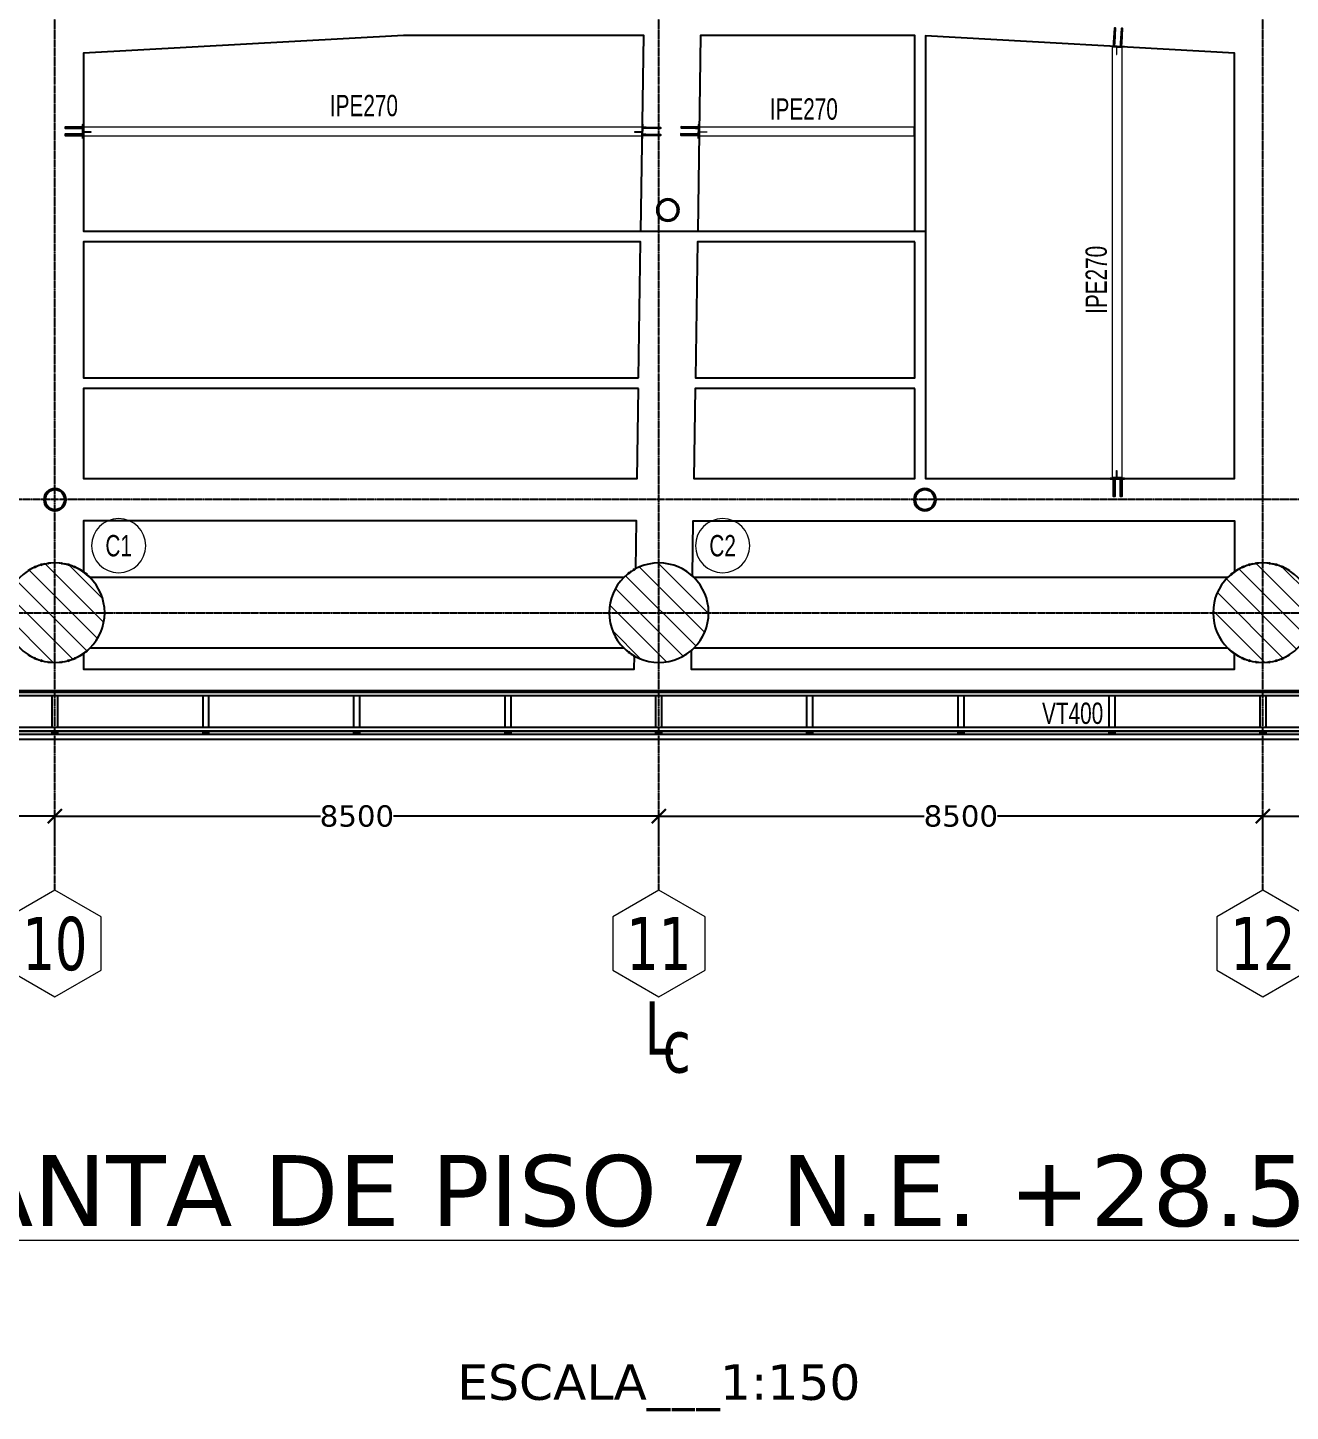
# Model space of a CAD drawing. Header units: millimetres. Extents: x -13767 to 81767, y -11242 to 31862.
# Drawn here: x 25117 to 42887, y -11242 to 8236 of the extents above; entities that cross this region are included whole.
import ezdxf
from ezdxf.enums import TextEntityAlignment as Align

# ---------------------------------------------------------------- set-up
doc = ezdxf.new("R2010")
doc.units = ezdxf.units.MM
doc.linetypes.add('DXK_LINE_DOT3', pattern=[5.9187, 2.979, -0.9799, 0.9799, -0.9799])
for name, color, linetype, lineweight in [('0-1', 250, 'Continuous', 5), ('E_B_PLACA-1', 10, 'Continuous', 25), ('E_B_PLACA-2', 31, 'Continuous', 25), ('E_COLUMNAS', 1, 'Continuous', 18), ('E_COLUMNAS-2', 1, 'Continuous', 25), ('E_COLUMNAS-4', 1, 'Continuous', 35), ('E_TEXTO', 3, 'Continuous', 9), ('E_VIGAS-1', 6, 'Continuous', 25), ('E_VIGAS-2', 10, 'Continuous', 25), ('HCB-TEXT-H1', 6, 'Continuous', 18), ('HCB-TEXT-H2', 4, 'Continuous', 18), ('HCB_EJES', 1, 'DXK_LINE_DOT3', 9), ('HCB_VIGAS', 4, 'Continuous', 15), ('S-COLS-HDLN-1', 1, 'Continuous', 35)]:
    doc.layers.add(name, color=color, linetype=linetype, lineweight=lineweight)
for name, color, linetype in [('COTAS', 8, 'Continuous'), ('HCB-EJES', 1, 'Continuous'), ('HCB-PLATINAS', 5, 'Continuous'), ('HCB-ROTULOS', 2, 'Continuous')]:
    doc.layers.add(name, color=color, linetype=linetype)
doc.styles.add('Arial Narrow', font='', dxfattribs={"width": 0.85, "height": 0.3})
doc.styles.add('Arial Narrow_2', font='', dxfattribs={"width": 0.85, "height": 0.3})
doc.styles.add('VERDANA', font='verdana.ttf')
doc.styles.get('Arial Narrow').set_extended_font_data('Arial Narrow')
doc.styles.get('Arial Narrow_2').set_extended_font_data('Arial Narrow')
doc.dimstyles.new('1.125', dxfattribs={"dimscale": 0, "dimtxt": 300, "dimasz": 200, "dimexe": 4, "dimexo": 4, "dimgap": 15, "dimtad": 0, "dimdec": 0, "dimzin": 4, "dimdsep": 46, "dimtxsty": 'VERDANA', "dimblk": 'ARCHTICK', "dimcen": -10, "dimclrd": 256, "dimclrt": 3, "dimadec": 0, "dimazin": 0, "dimtfac": 1, "dimtdec": 0, "dimtmove": 2, "dimatfit": 0, "dimldrblk": 'OBLIQUE', "dimfxl": 0.05, "dimtolj": 1, "dimtzin": 0, "dimarcsym": 0})

# ---------------------------------------------------------------- blocks, each defined once
blk = doc.blocks.new('EST_SFM_VIGA-METALICA-SECCION-C - EST_SFM_VIGA-METALICA-UPN100-1527742-_26_00m_N_E_-NIVEL-7 DOC')
at = {"layer": 'E_VIGAS-2'}
for p, q in [((29.794, 0.018), (-30.577, 0.018)), ((-30.577, -0.032), (29.794, -0.032))]:
    blk.add_line(p, q, dxfattribs=at)
blk = doc.blocks.new('EST_SFM_VIGA-METALICA-SECCION-C - EST_SFM_VIGA-METALICA-UPN100-1527772-_26_00m_N_E_-NIVEL-7 DOC')
at = {"layer": 'E_VIGAS-2'}
for p, q in [((34.942, 0.032), (-34.929, 0.032)), ((-34.929, -0.018), (34.942, -0.018))]:
    blk.add_line(p, q, dxfattribs=at)
blk = doc.blocks.new('EST_SFM_VIGA-METALICA-SECCION-C - EST_SFM_VIGA-METALICA-UPN160-1608463-_26_00m_N_E_-NIVEL-7 DOC')
at = {"layer": 'E_VIGAS-1'}
for p, q in [((30.104, 0.047), (-30.267, 0.047)), ((-30.272, -0.018), (30.11, -0.018))]:
    blk.add_line(p, q, dxfattribs=at)
blk = doc.blocks.new('DCTIB_CNI_EST_MOD-1A-FAC_0001_rvt-1-_26_00m_N_E_-NIVEL-7 DOC')
at = {"layer": 'E_B_PLACA-1'}
for p, q in [((-70.348, 139.545), (-9.976, 139.545)), ((-5.177, 138.995), (-75.147, 138.995))]:
    blk.add_line(p, q, dxfattribs=at)
at = {"layer": 'E_B_PLACA-2'}
for p, q in [((-9.976, 139.545), (-70.348, 139.545)), ((-75.147, 138.995), (-5.177, 138.995))]:
    blk.add_line(p, q, dxfattribs=at)
at = {"layer": 'E_VIGAS-1'}
for p, q in [((-48.703, 139.567), (-48.621, 139.567)), ((-48.703, 139.545), (-48.703, 139.567)), ((-48.621, 139.545), (-48.621, 139.567)), ((-46.578, 139.567), (-46.496, 139.567)), ((-46.578, 139.545), (-46.578, 139.567)), ((-46.496, 139.545), (-46.496, 139.567)), ((-44.453, 139.567), (-44.371, 139.567)), ((-44.453, 139.545), (-44.453, 139.567)), ((-44.371, 139.545), (-44.371, 139.567)), ((-42.328, 139.567), (-42.246, 139.567)), ((-42.328, 139.567), (-42.328, 139.545)), ((-42.246, 139.567), (-42.246, 139.545)), ((-40.203, 139.567), (-40.121, 139.567)), ((-40.203, 139.545), (-40.203, 139.567)), ((-40.121, 139.545), (-40.121, 139.567)), ((-38.078, 139.567), (-37.996, 139.567)), ((-38.078, 139.545), (-38.078, 139.567)), ((-37.996, 139.545), (-37.996, 139.567)), ((-35.953, 139.567), (-35.871, 139.567)), ((-35.953, 139.567), (-35.953, 139.545)), ((-35.871, 139.567), (-35.871, 139.545)), ((-33.828, 139.567), (-33.746, 139.567)), ((-33.828, 139.567), (-33.828, 139.545)), ((-33.746, 139.567), (-33.746, 139.545)), ((-31.703, 139.567), (-31.621, 139.567)), ((-31.703, 139.567), (-31.703, 139.545)), ((-31.621, 139.567), (-31.621, 139.545)), ((-48.703, 138.967), (-48.703, 138.995)), ((-48.703, 138.966), (-48.703, 138.967)), ((-48.703, 138.967), (-48.621, 138.967)), ((-48.676, 138.966), (-48.703, 138.966)), ((-48.665, 138.961), (-48.665, 138.966)), ((-48.665, 138.947), (-48.665, 138.961)), ((-48.66, 138.966), (-48.66, 138.961)), ((-48.66, 138.961), (-48.66, 138.947)), ((-48.621, 138.966), (-48.649, 138.966)), ((-48.621, 138.967), (-48.621, 138.995)), ((-48.621, 138.967), (-48.621, 138.966)), ((-46.578, 138.967), (-46.578, 138.995)), ((-46.578, 138.966), (-46.578, 138.967)), ((-46.578, 138.967), (-46.496, 138.967)), ((-46.55, 138.966), (-46.578, 138.966)), ((-46.54, 138.961), (-46.54, 138.966)), ((-46.54, 138.947), (-46.54, 138.961)), ((-46.535, 138.966), (-46.535, 138.961)), ((-46.535, 138.961), (-46.535, 138.947)), ((-46.496, 138.966), (-46.524, 138.966)), ((-46.496, 138.967), (-46.496, 138.995)), ((-46.496, 138.967), (-46.496, 138.966)), ((-44.453, 138.967), (-44.453, 138.995)), ((-44.453, 138.966), (-44.453, 138.967)), ((-44.453, 138.967), (-44.371, 138.967)), ((-44.425, 138.966), (-44.453, 138.966)), ((-44.415, 138.961), (-44.415, 138.966)), ((-44.415, 138.947), (-44.415, 138.961)), ((-44.41, 138.966), (-44.41, 138.961)), ((-44.41, 138.961), (-44.41, 138.947)), ((-44.371, 138.966), (-44.399, 138.966)), ((-44.371, 138.967), (-44.371, 138.995)), ((-44.371, 138.967), (-44.371, 138.966)), ((-42.328, 138.995), (-42.328, 138.967)), ((-42.328, 138.967), (-42.246, 138.967)), ((-42.328, 138.966), (-42.328, 138.967)), ((-42.3, 138.966), (-42.328, 138.966)), ((-42.29, 138.961), (-42.29, 138.966)), ((-42.29, 138.947), (-42.29, 138.961)), ((-42.285, 138.966), (-42.285, 138.961)), ((-42.285, 138.961), (-42.285, 138.947)), ((-42.246, 138.966), (-42.274, 138.966)), ((-42.246, 138.995), (-42.246, 138.967)), ((-42.246, 138.967), (-42.246, 138.966)), ((-40.203, 138.967), (-40.203, 138.995)), ((-40.203, 138.966), (-40.203, 138.967)), ((-40.203, 138.967), (-40.121, 138.967)), ((-40.176, 138.966), (-40.203, 138.966)), ((-40.165, 138.961), (-40.165, 138.966)), ((-40.165, 138.947), (-40.165, 138.961)), ((-40.16, 138.966), (-40.16, 138.961)), ((-40.16, 138.961), (-40.16, 138.947)), ((-40.121, 138.966), (-40.149, 138.966)), ((-40.121, 138.967), (-40.121, 138.995)), ((-40.121, 138.967), (-40.121, 138.966)), ((-38.078, 138.967), (-38.078, 138.995)), ((-38.078, 138.966), (-38.078, 138.967)), ((-38.078, 138.967), (-37.996, 138.967)), ((-38.05, 138.966), (-38.078, 138.966)), ((-38.04, 138.961), (-38.04, 138.966)), ((-38.04, 138.947), (-38.04, 138.961)), ((-38.035, 138.966), (-38.035, 138.961)), ((-38.035, 138.961), (-38.035, 138.947)), ((-37.996, 138.966), (-38.024, 138.966)), ((-37.996, 138.967), (-37.996, 138.995)), ((-37.996, 138.967), (-37.996, 138.966)), ((-35.953, 138.995), (-35.953, 138.967)), ((-35.953, 138.967), (-35.871, 138.967)), ((-35.953, 138.966), (-35.953, 138.967)), ((-35.925, 138.966), (-35.953, 138.966)), ((-35.915, 138.961), (-35.915, 138.966)), ((-35.915, 138.947), (-35.915, 138.961)), ((-35.91, 138.966), (-35.91, 138.961)), ((-35.91, 138.961), (-35.91, 138.947)), ((-35.871, 138.966), (-35.899, 138.966)), ((-35.871, 138.995), (-35.871, 138.967)), ((-35.871, 138.967), (-35.871, 138.966)), ((-33.828, 138.995), (-33.828, 138.967)), ((-33.828, 138.967), (-33.746, 138.967)), ((-33.828, 138.966), (-33.828, 138.967)), ((-33.8, 138.966), (-33.828, 138.966)), ((-33.79, 138.961), (-33.79, 138.966)), ((-33.79, 138.947), (-33.79, 138.961)), ((-33.785, 138.966), (-33.785, 138.961)), ((-33.785, 138.961), (-33.785, 138.947)), ((-33.746, 138.966), (-33.774, 138.966)), ((-33.746, 138.995), (-33.746, 138.967)), ((-33.746, 138.967), (-33.746, 138.966)), ((-31.703, 138.995), (-31.703, 138.967)), ((-31.703, 138.967), (-31.621, 138.967)), ((-31.703, 138.966), (-31.703, 138.967)), ((-31.675, 138.966), (-31.703, 138.966)), ((-31.664, 138.961), (-31.664, 138.966)), ((-31.664, 138.947), (-31.664, 138.961)), ((-31.659, 138.966), (-31.659, 138.961)), ((-31.659, 138.961), (-31.659, 138.947)), ((-31.621, 138.966), (-31.649, 138.966)), ((-31.621, 138.995), (-31.621, 138.967)), ((-31.621, 138.967), (-31.621, 138.966))]:
    blk.add_line(p, q, dxfattribs=at)
for points, knots in [([(-48.676, 138.966), (-48.675, 138.966), (-48.673, 138.966), (-48.671, 138.966), (-48.668, 138.965), (-48.667, 138.964), (-48.665, 138.963), (-48.665, 138.962), (-48.665, 138.961)], [0, 0, 0, 0, 0.142857, 0.285714, 0.428571, 0.571429, 0.785714, 1, 1, 1, 1]), ([(-48.665, 138.961), (-48.665, 138.962), (-48.665, 138.963), (-48.667, 138.965), (-48.668, 138.965), (-48.67, 138.966), (-48.671, 138.966), (-48.673, 138.966), (-48.674, 138.966), (-48.676, 138.966)], [0, 0, 0, 0, 0.285714, 0.428571, 0.571429, 0.678571, 0.732143, 0.785714, 1, 1, 1, 1]), ([(-48.649, 138.966), (-48.65, 138.966), (-48.652, 138.966), (-48.654, 138.966), (-48.656, 138.965), (-48.658, 138.964), (-48.66, 138.963), (-48.66, 138.962), (-48.66, 138.961)], [0, 0, 0, 0, 0.142857, 0.285714, 0.428571, 0.571429, 0.785714, 1, 1, 1, 1]), ([(-48.66, 138.961), (-48.66, 138.962), (-48.659, 138.963), (-48.658, 138.965), (-48.656, 138.965), (-48.655, 138.966), (-48.654, 138.966), (-48.652, 138.966), (-48.65, 138.966), (-48.649, 138.966)], [0, 0, 0, 0, 0.285714, 0.428571, 0.571429, 0.678571, 0.732143, 0.785714, 1, 1, 1, 1]), ([(-46.55, 138.966), (-46.549, 138.966), (-46.548, 138.966), (-46.545, 138.966), (-46.543, 138.965), (-46.541, 138.964), (-46.54, 138.963), (-46.54, 138.962), (-46.54, 138.961)], [0, 0, 0, 0, 0.142857, 0.285714, 0.428571, 0.571429, 0.785714, 1, 1, 1, 1]), ([(-46.54, 138.961), (-46.54, 138.962), (-46.54, 138.963), (-46.542, 138.965), (-46.543, 138.965), (-46.545, 138.966), (-46.546, 138.966), (-46.547, 138.966), (-46.549, 138.966), (-46.55, 138.966)], [0, 0, 0, 0, 0.285714, 0.428571, 0.571429, 0.678571, 0.732143, 0.785714, 1, 1, 1, 1]), ([(-46.524, 138.966), (-46.525, 138.966), (-46.526, 138.966), (-46.529, 138.966), (-46.531, 138.965), (-46.533, 138.964), (-46.534, 138.963), (-46.535, 138.962), (-46.535, 138.961)], [0, 0, 0, 0, 0.142857, 0.285714, 0.428571, 0.571429, 0.785714, 1, 1, 1, 1]), ([(-46.535, 138.961), (-46.535, 138.962), (-46.534, 138.963), (-46.533, 138.965), (-46.531, 138.965), (-46.53, 138.966), (-46.529, 138.966), (-46.527, 138.966), (-46.525, 138.966), (-46.524, 138.966)], [0, 0, 0, 0, 0.285714, 0.428571, 0.571429, 0.678571, 0.732143, 0.785714, 1, 1, 1, 1]), ([(-44.425, 138.966), (-44.424, 138.966), (-44.423, 138.966), (-44.42, 138.966), (-44.418, 138.965), (-44.416, 138.964), (-44.415, 138.963), (-44.415, 138.962), (-44.415, 138.961)], [0, 0, 0, 0, 0.142857, 0.285714, 0.428571, 0.571429, 0.785714, 1, 1, 1, 1]), ([(-44.415, 138.961), (-44.415, 138.962), (-44.415, 138.963), (-44.417, 138.965), (-44.418, 138.965), (-44.42, 138.966), (-44.421, 138.966), (-44.422, 138.966), (-44.424, 138.966), (-44.425, 138.966)], [0, 0, 0, 0, 0.285714, 0.428571, 0.571429, 0.678571, 0.732143, 0.785714, 1, 1, 1, 1]), ([(-44.399, 138.966), (-44.4, 138.966), (-44.401, 138.966), (-44.404, 138.966), (-44.406, 138.965), (-44.408, 138.964), (-44.409, 138.963), (-44.41, 138.962), (-44.41, 138.961)], [0, 0, 0, 0, 0.142857, 0.285714, 0.428571, 0.571429, 0.785714, 1, 1, 1, 1]), ([(-44.41, 138.961), (-44.41, 138.962), (-44.409, 138.963), (-44.408, 138.965), (-44.406, 138.965), (-44.405, 138.966), (-44.404, 138.966), (-44.402, 138.966), (-44.4, 138.966), (-44.399, 138.966)], [0, 0, 0, 0, 0.285714, 0.428571, 0.571429, 0.678571, 0.732143, 0.785714, 1, 1, 1, 1]), ([(-42.29, 138.961), (-42.29, 138.962), (-42.29, 138.963), (-42.292, 138.965), (-42.293, 138.965), (-42.295, 138.966), (-42.296, 138.966), (-42.297, 138.966), (-42.299, 138.966), (-42.3, 138.966)], [0, 0, 0, 0, 0.285714, 0.428571, 0.571429, 0.678571, 0.732143, 0.785714, 1, 1, 1, 1]), ([(-42.3, 138.966), (-42.299, 138.966), (-42.298, 138.966), (-42.295, 138.966), (-42.293, 138.965), (-42.291, 138.964), (-42.29, 138.963), (-42.29, 138.962), (-42.29, 138.961)], [0, 0, 0, 0, 0.142857, 0.285714, 0.428571, 0.571429, 0.785714, 1, 1, 1, 1]), ([(-42.285, 138.961), (-42.285, 138.962), (-42.284, 138.963), (-42.283, 138.965), (-42.281, 138.965), (-42.28, 138.966), (-42.279, 138.966), (-42.277, 138.966), (-42.275, 138.966), (-42.274, 138.966)], [0, 0, 0, 0, 0.285714, 0.428571, 0.571429, 0.678571, 0.732143, 0.785714, 1, 1, 1, 1]), ([(-42.274, 138.966), (-42.275, 138.966), (-42.276, 138.966), (-42.279, 138.966), (-42.281, 138.965), (-42.283, 138.964), (-42.284, 138.963), (-42.285, 138.962), (-42.285, 138.961)], [0, 0, 0, 0, 0.142857, 0.285714, 0.428571, 0.571429, 0.785714, 1, 1, 1, 1]), ([(-40.176, 138.966), (-40.175, 138.966), (-40.173, 138.966), (-40.171, 138.966), (-40.168, 138.965), (-40.167, 138.964), (-40.165, 138.963), (-40.165, 138.962), (-40.165, 138.961)], [0, 0, 0, 0, 0.142857, 0.285714, 0.428571, 0.571429, 0.785714, 1, 1, 1, 1]), ([(-40.165, 138.961), (-40.165, 138.962), (-40.165, 138.963), (-40.167, 138.965), (-40.168, 138.965), (-40.17, 138.966), (-40.171, 138.966), (-40.173, 138.966), (-40.174, 138.966), (-40.176, 138.966)], [0, 0, 0, 0, 0.285714, 0.428571, 0.571429, 0.678571, 0.732143, 0.785714, 1, 1, 1, 1]), ([(-40.149, 138.966), (-40.15, 138.966), (-40.152, 138.966), (-40.154, 138.966), (-40.156, 138.965), (-40.158, 138.964), (-40.16, 138.963), (-40.16, 138.962), (-40.16, 138.961)], [0, 0, 0, 0, 0.142857, 0.285714, 0.428571, 0.571429, 0.785714, 1, 1, 1, 1]), ([(-40.16, 138.961), (-40.16, 138.962), (-40.159, 138.963), (-40.158, 138.965), (-40.156, 138.965), (-40.155, 138.966), (-40.154, 138.966), (-40.152, 138.966), (-40.15, 138.966), (-40.149, 138.966)], [0, 0, 0, 0, 0.285714, 0.428571, 0.571429, 0.678571, 0.732143, 0.785714, 1, 1, 1, 1]), ([(-38.05, 138.966), (-38.049, 138.966), (-38.048, 138.966), (-38.045, 138.966), (-38.043, 138.965), (-38.041, 138.964), (-38.04, 138.963), (-38.04, 138.962), (-38.04, 138.961)], [0, 0, 0, 0, 0.142857, 0.285714, 0.428571, 0.571429, 0.785714, 1, 1, 1, 1]), ([(-38.04, 138.961), (-38.04, 138.962), (-38.04, 138.963), (-38.042, 138.965), (-38.043, 138.965), (-38.045, 138.966), (-38.046, 138.966), (-38.047, 138.966), (-38.049, 138.966), (-38.05, 138.966)], [0, 0, 0, 0, 0.285714, 0.428571, 0.571429, 0.678571, 0.732143, 0.785714, 1, 1, 1, 1]), ([(-38.024, 138.966), (-38.025, 138.966), (-38.026, 138.966), (-38.029, 138.966), (-38.031, 138.965), (-38.033, 138.964), (-38.034, 138.963), (-38.035, 138.962), (-38.035, 138.961)], [0, 0, 0, 0, 0.142857, 0.285714, 0.428571, 0.571429, 0.785714, 1, 1, 1, 1]), ([(-38.035, 138.961), (-38.035, 138.962), (-38.034, 138.963), (-38.033, 138.965), (-38.031, 138.965), (-38.03, 138.966), (-38.029, 138.966), (-38.027, 138.966), (-38.025, 138.966), (-38.024, 138.966)], [0, 0, 0, 0, 0.285714, 0.428571, 0.571429, 0.678571, 0.732143, 0.785714, 1, 1, 1, 1]), ([(-35.915, 138.961), (-35.915, 138.962), (-35.915, 138.963), (-35.917, 138.965), (-35.918, 138.965), (-35.92, 138.966), (-35.921, 138.966), (-35.922, 138.966), (-35.924, 138.966), (-35.925, 138.966)], [0, 0, 0, 0, 0.285714, 0.428571, 0.571429, 0.678571, 0.732143, 0.785714, 1, 1, 1, 1]), ([(-35.925, 138.966), (-35.924, 138.966), (-35.923, 138.966), (-35.92, 138.966), (-35.918, 138.965), (-35.916, 138.964), (-35.915, 138.963), (-35.915, 138.962), (-35.915, 138.961)], [0, 0, 0, 0, 0.142857, 0.285714, 0.428571, 0.571429, 0.785714, 1, 1, 1, 1]), ([(-35.91, 138.961), (-35.91, 138.962), (-35.909, 138.963), (-35.908, 138.965), (-35.906, 138.965), (-35.905, 138.966), (-35.904, 138.966), (-35.902, 138.966), (-35.9, 138.966), (-35.899, 138.966)], [0, 0, 0, 0, 0.285714, 0.428571, 0.571429, 0.678571, 0.732143, 0.785714, 1, 1, 1, 1]), ([(-35.899, 138.966), (-35.9, 138.966), (-35.901, 138.966), (-35.904, 138.966), (-35.906, 138.965), (-35.908, 138.964), (-35.909, 138.963), (-35.91, 138.962), (-35.91, 138.961)], [0, 0, 0, 0, 0.142857, 0.285714, 0.428571, 0.571429, 0.785714, 1, 1, 1, 1]), ([(-33.79, 138.961), (-33.79, 138.962), (-33.79, 138.963), (-33.792, 138.965), (-33.793, 138.965), (-33.795, 138.966), (-33.796, 138.966), (-33.797, 138.966), (-33.799, 138.966), (-33.8, 138.966)], [0, 0, 0, 0, 0.285714, 0.428571, 0.571429, 0.678571, 0.732143, 0.785714, 1, 1, 1, 1]), ([(-33.8, 138.966), (-33.799, 138.966), (-33.798, 138.966), (-33.795, 138.966), (-33.793, 138.965), (-33.791, 138.964), (-33.79, 138.963), (-33.79, 138.962), (-33.79, 138.961)], [0, 0, 0, 0, 0.142857, 0.285714, 0.428571, 0.571429, 0.785714, 1, 1, 1, 1]), ([(-33.785, 138.961), (-33.785, 138.962), (-33.784, 138.963), (-33.783, 138.965), (-33.781, 138.965), (-33.78, 138.966), (-33.779, 138.966), (-33.777, 138.966), (-33.775, 138.966), (-33.774, 138.966)], [0, 0, 0, 0, 0.285714, 0.428571, 0.571429, 0.678571, 0.732143, 0.785714, 1, 1, 1, 1]), ([(-33.774, 138.966), (-33.775, 138.966), (-33.776, 138.966), (-33.779, 138.966), (-33.781, 138.965), (-33.783, 138.964), (-33.784, 138.963), (-33.785, 138.962), (-33.785, 138.961)], [0, 0, 0, 0, 0.142857, 0.285714, 0.428571, 0.571429, 0.785714, 1, 1, 1, 1]), ([(-31.664, 138.961), (-31.664, 138.962), (-31.665, 138.963), (-31.666, 138.965), (-31.668, 138.965), (-31.669, 138.966), (-31.67, 138.966), (-31.672, 138.966), (-31.674, 138.966), (-31.675, 138.966)], [0, 0, 0, 0, 0.285714, 0.428571, 0.571429, 0.678571, 0.732143, 0.785714, 1, 1, 1, 1]), ([(-31.675, 138.966), (-31.674, 138.966), (-31.673, 138.966), (-31.67, 138.966), (-31.668, 138.965), (-31.666, 138.964), (-31.665, 138.963), (-31.664, 138.962), (-31.664, 138.961)], [0, 0, 0, 0, 0.142857, 0.285714, 0.428571, 0.571429, 0.785714, 1, 1, 1, 1]), ([(-31.659, 138.961), (-31.659, 138.962), (-31.659, 138.963), (-31.657, 138.965), (-31.656, 138.965), (-31.654, 138.966), (-31.653, 138.966), (-31.652, 138.966), (-31.65, 138.966), (-31.649, 138.966)], [0, 0, 0, 0, 0.285714, 0.428571, 0.571429, 0.678571, 0.732143, 0.785714, 1, 1, 1, 1]), ([(-31.649, 138.966), (-31.65, 138.966), (-31.651, 138.966), (-31.654, 138.966), (-31.656, 138.965), (-31.658, 138.964), (-31.659, 138.963), (-31.659, 138.962), (-31.659, 138.961)], [0, 0, 0, 0, 0.142857, 0.285714, 0.428571, 0.571429, 0.785714, 1, 1, 1, 1])]:
    blk.add_open_spline(points, degree=3, knots=knots, dxfattribs=at)
at = {"layer": 'E_VIGAS-2'}
for p, q in [((-48.703, 139.045), (-48.703, 139.495)), ((-48.621, 139.045), (-48.621, 139.495)), ((-46.578, 139.045), (-46.578, 139.495)), ((-46.496, 139.045), (-46.496, 139.495)), ((-44.453, 139.045), (-44.453, 139.495)), ((-44.371, 139.045), (-44.371, 139.495)), ((-42.328, 139.495), (-42.328, 139.045)), ((-42.246, 139.495), (-42.246, 139.045)), ((-40.203, 139.045), (-40.203, 139.495)), ((-40.121, 139.045), (-40.121, 139.495)), ((-38.078, 139.045), (-38.078, 139.495)), ((-37.996, 139.045), (-37.996, 139.495)), ((-35.953, 139.495), (-35.953, 139.045)), ((-35.871, 139.495), (-35.871, 139.045)), ((-33.828, 139.495), (-33.828, 139.045)), ((-33.746, 139.495), (-33.746, 139.045)), ((-31.703, 139.495), (-31.703, 139.045)), ((-31.621, 139.495), (-31.621, 139.045))]:
    blk.add_line(p, q, dxfattribs=at)
at = {"layer": 'E_VIGAS-1'}
for name, p in [('EST_SFM_VIGA-METALICA-SECCION-C - EST_SFM_VIGA-METALICA-UPN100-1527742-_26_00m_N_E_-NIVEL-7 DOC', (-39.77, 139.527)), ('EST_SFM_VIGA-METALICA-SECCION-C - EST_SFM_VIGA-METALICA-UPN160-1608463-_26_00m_N_E_-NIVEL-7 DOC', (-40.081, 138.9)), ('EST_SFM_VIGA-METALICA-SECCION-C - EST_SFM_VIGA-METALICA-UPN100-1527772-_26_00m_N_E_-NIVEL-7 DOC', (-40.169, 139.013))]:
    blk.add_blockref(name, p, dxfattribs=at)
blk = doc.blocks.new('EST_SCM_COLUMNA-SECCION-CIRCULAR - EST_SCM_COLUMNA-CONCRETO-CIRCULAR_Ø_140cm-V9-_26_00m_N_E_-NIVEL-7 DOC')
at = {"layer": 'E_COLUMNAS'}
h = blk.add_hatch(dxfattribs=at)
h.set_pattern_fill('FP_6', color=256, style=0, pattern_type=2)
h.set_pattern_definition([(135, (48.662, -140.662), (-0.15909903, -0.15909903), [])])
h.paths.add_polyline_path([(0, -0.7), (0.091, -0.694), (0.181, -0.676), (0.268, -0.647), (0.35, -0.606), (0.426, -0.555), (0.495, -0.495), (0.555, -0.426), (0.606, -0.35), (0.647, -0.268), (0.676, -0.181), (0.694, -0.09), (0.7, 0), (0.694, 0.091), (0.675, 0.183), (0.645, 0.271), (0.603, 0.354), (0.551, 0.431), (0.485, 0.503), (0.426, 0.555), (0.339, 0.612), (0.259, 0.65), (0.169, 0.679), (0.079, 0.695), (0, 0.7), (-0.091, 0.694), (-0.181, 0.676), (-0.268, 0.647), (-0.35, 0.606), (-0.426, 0.555), (-0.495, 0.495), (-0.555, 0.426), (-0.606, 0.35), (-0.647, 0.268), (-0.676, 0.181), (-0.694, 0.091), (-0.7, 0), (-0.694, -0.093), (-0.675, -0.183), (-0.645, -0.271), (-0.603, -0.354), (-0.551, -0.431), (-0.485, -0.503), (-0.426, -0.555), (-0.347, -0.608), (-0.265, -0.648), (-0.179, -0.677), (-0.091, -0.694)])
at = {"layer": 'E_COLUMNAS-2'}
for start, end in [(360, 180), (180, 360)]:
    blk.add_arc((0, 0), 0.7, start, end, dxfattribs=at)
blk = doc.blocks.new('EST_SCM_COLUMNA-SECCION-CIRCULAR - EST_SCM_COLUMNA-CONCRETO-CIRCULAR_Ø_140cm-V10-_26_00m_N_E_-NIVEL-7 DOC')
at = {"layer": 'E_COLUMNAS'}
h = blk.add_hatch(dxfattribs=at)
h.set_pattern_fill('FP_7', color=256, style=0, pattern_type=2)
h.set_pattern_definition([(135, (31.662, -140.662), (-0.15909903, -0.15909903), [])])
h.paths.add_polyline_path([(0, -0.7), (0.091, -0.694), (0.181, -0.676), (0.268, -0.647), (0.35, -0.606), (0.426, -0.555), (0.495, -0.495), (0.555, -0.426), (0.606, -0.35), (0.647, -0.268), (0.676, -0.181), (0.694, -0.09), (0.7, 0), (0.694, 0.091), (0.675, 0.185), (0.645, 0.271), (0.603, 0.354), (0.551, 0.431), (0.485, 0.503), (0.426, 0.555), (0.339, 0.612), (0.259, 0.65), (0.169, 0.679), (0.079, 0.695), (-0.005, 0.7), (-0.091, 0.694), (-0.181, 0.676), (-0.268, 0.647), (-0.35, 0.606), (-0.426, 0.555), (-0.495, 0.495), (-0.555, 0.426), (-0.606, 0.35), (-0.647, 0.268), (-0.676, 0.181), (-0.694, 0.091), (-0.7, 0), (-0.694, -0.093), (-0.675, -0.183), (-0.645, -0.271), (-0.603, -0.354), (-0.551, -0.431), (-0.485, -0.503), (-0.426, -0.555), (-0.347, -0.608), (-0.265, -0.648), (-0.179, -0.677), (-0.091, -0.694), (-0.005, -0.7)])
at = {"layer": 'E_COLUMNAS-2'}
for start, end in [(360, 180), (180, 360)]:
    blk.add_arc((0, 0), 0.7, start, end, dxfattribs=at)
blk = doc.blocks.new('EST_SCM_COLUMNA-METALICA-SECCION-CIRCULAR - EST_SCM_COLUMNA-TUBULAR-CIRCULAR_PTEØ_12__e_10_3mm-2692969-_26_00m_N_E_-NIVEL-7 DOC')
at = {"layer": 'S-COLS-HDLN-1'}
for radius, start, end in [(0.152, 0, 180), (0.152, 180, 0), (0.142, 0, 180), (0.142, 180, 0)]:
    blk.add_arc((0, 0), radius, start, end, dxfattribs=at)
blk = doc.blocks.new('_ArchTick')
at = {"color": 0, "linetype": 'ByBlock', "const_width": 0.15}
blk.add_lwpolyline([(-0.5, -0.5), (0.5, 0.5)], dxfattribs=at)
blk = doc.blocks.new('*D545')
at = {"layer": 'COTAS', "color": 0, "lineweight": -2, "transparency": 16777216}
for p, q in [((17000, -3282), (17000, -2860)), ((25500, -3282), (25500, -2860))]:
    blk.add_line(p, q, dxfattribs=at)
at = {"layer": 'COTAS', "lineweight": -2, "transparency": 16777216}
for p, q in [((17000, -2864), (20736, -2864)), ((25500, -2864), (21764, -2864))]:
    blk.add_line(p, q, dxfattribs=at)
at = {"layer": 'Defpoints', "color": 0, "transparency": 16777216}
for p in [(17000, -2864), (17000, -3286), (25500, -3286)]:
    blk.add_point(p, dxfattribs=at)
at = {"layer": 'COTAS', "lineweight": -2, "transparency": 16777216, "xscale": 200, "yscale": 200, "zscale": 200, "rotation": 180}
blk.add_blockref('_ArchTick', (17000, -2864), dxfattribs=at)
at = {"layer": 'COTAS', "lineweight": -2, "transparency": 16777216, "xscale": 200, "yscale": 200, "zscale": 200}
blk.add_blockref('_ArchTick', (25500, -2864), dxfattribs=at)
at = {"layer": 'COTAS', "color": 3, "transparency": 16777216, "insert": (21250, -2864), "char_height": 300, "attachment_point": 5, "style": 'VERDANA'}
blk.add_mtext('\\A1;8500', dxfattribs=at)
blk = doc.blocks.new('_Oblique')
at = {"color": 0, "linetype": 'ByBlock', "lineweight": -2}
blk.add_line((-0.5, -0.5), (0.5, 0.5), dxfattribs=at)
blk = doc.blocks.new('*D546')
at = {"layer": 'COTAS', "color": 0, "lineweight": -2, "transparency": 16777216}
for p, q in [((25500, -3282), (25500, -2860)), ((34000, -3282), (34000, -2860))]:
    blk.add_line(p, q, dxfattribs=at)
at = {"layer": 'COTAS', "lineweight": -2, "transparency": 16777216}
for p, q in [((25500, -2864), (29236, -2864)), ((34000, -2864), (30264, -2864))]:
    blk.add_line(p, q, dxfattribs=at)
at = {"layer": 'Defpoints', "color": 0, "transparency": 16777216}
for p in [(25500, -2864), (25500, -3286), (34000, -3286)]:
    blk.add_point(p, dxfattribs=at)
at = {"layer": 'COTAS', "lineweight": -2, "transparency": 16777216, "xscale": 200, "yscale": 200, "zscale": 200, "rotation": 180}
blk.add_blockref('_ArchTick', (25500, -2864), dxfattribs=at)
at = {"layer": 'COTAS', "lineweight": -2, "transparency": 16777216, "xscale": 200, "yscale": 200, "zscale": 200}
blk.add_blockref('_ArchTick', (34000, -2864), dxfattribs=at)
at = {"layer": 'COTAS', "color": 3, "transparency": 16777216, "insert": (29750, -2864), "char_height": 300, "attachment_point": 5, "style": 'VERDANA'}
blk.add_mtext('\\A1;8500', dxfattribs=at)
blk = doc.blocks.new('*D547')
at = {"layer": 'COTAS', "color": 0, "lineweight": -2, "transparency": 16777216}
for p, q in [((34000, -3282), (34000, -2860)), ((42500, -3282), (42500, -2860))]:
    blk.add_line(p, q, dxfattribs=at)
at = {"layer": 'COTAS', "lineweight": -2, "transparency": 16777216}
for p, q in [((34000, -2864), (37736, -2864)), ((42500, -2864), (38764, -2864))]:
    blk.add_line(p, q, dxfattribs=at)
at = {"layer": 'Defpoints', "color": 0, "transparency": 16777216}
for p in [(34000, -2864), (34000, -3286), (42500, -3286)]:
    blk.add_point(p, dxfattribs=at)
at = {"layer": 'COTAS', "lineweight": -2, "transparency": 16777216, "xscale": 200, "yscale": 200, "zscale": 200, "rotation": 180}
blk.add_blockref('_ArchTick', (34000, -2864), dxfattribs=at)
at = {"layer": 'COTAS', "lineweight": -2, "transparency": 16777216, "xscale": 200, "yscale": 200, "zscale": 200}
blk.add_blockref('_ArchTick', (42500, -2864), dxfattribs=at)
at = {"layer": 'COTAS', "color": 3, "transparency": 16777216, "insert": (38250, -2864), "char_height": 300, "attachment_point": 5, "style": 'VERDANA'}
blk.add_mtext('\\A1;8500', dxfattribs=at)
blk = doc.blocks.new('*D548')
at = {"layer": 'COTAS', "color": 0, "lineweight": -2, "transparency": 16777216}
for p, q in [((42500, -3282), (42500, -2860)), ((51000, -3282), (51000, -2860))]:
    blk.add_line(p, q, dxfattribs=at)
at = {"layer": 'COTAS', "lineweight": -2, "transparency": 16777216}
for p, q in [((42500, -2864), (46236, -2864)), ((51000, -2864), (47264, -2864))]:
    blk.add_line(p, q, dxfattribs=at)
at = {"layer": 'Defpoints', "color": 0, "transparency": 16777216}
for p in [(42500, -2864), (42500, -3286), (51000, -3286)]:
    blk.add_point(p, dxfattribs=at)
at = {"layer": 'COTAS', "lineweight": -2, "transparency": 16777216, "xscale": 200, "yscale": 200, "zscale": 200, "rotation": 180}
blk.add_blockref('_ArchTick', (42500, -2864), dxfattribs=at)
at = {"layer": 'COTAS', "lineweight": -2, "transparency": 16777216, "xscale": 200, "yscale": 200, "zscale": 200}
blk.add_blockref('_ArchTick', (51000, -2864), dxfattribs=at)
at = {"layer": 'COTAS', "color": 3, "transparency": 16777216, "insert": (46750, -2864), "char_height": 300, "attachment_point": 5, "style": 'VERDANA'}
blk.add_mtext('\\A1;8500', dxfattribs=at)
blk = doc.blocks.new('CNI_TAG COLUMNAS CONCRETO MARCA - CNI_COLUMNA CONCRETO-582370-PLANTA TIPO PISO 18 A PISO 23')
at = {"layer": 'E_TEXTO'}
for start, end in [(360, 180), (180, 360)]:
    blk.add_arc((0.00026, -0.00015), 0.00254, start, end, dxfattribs=at)

msp = doc.modelspace()

# ---------------------------------------------------------------- hatches: boundary and pattern name
at = {"layer": 'E_COLUMNAS'}
h = msp.add_hatch(dxfattribs=at)
h.set_pattern_fill('FP_5', color=256, scale=1000, style=0, pattern_type=2)
h.set_pattern_definition([(135, (74162.18, -140662.42), (-159.09903, -159.09903), [])])
h.paths.add_polyline_path([(34000.1, -700), (34099.6, -692.4), (34185.8, -674.6), (34268, -646.7), (34350.1, -606.2), (34426.2, -555.3), (34495.1, -495), (34555.4, -426.1), (34606.3, -350), (34646.8, -267.9), (34676.2, -181.2), (34694.2, -90.2), (34698.1, -30.1), (34698.1, 30.5), (34693.9, 92.5), (34673.8, 188.3), (34645.2, 271.2), (34603.6, 354.1), (34551.3, 430.8), (34489.3, 500), (34416.1, 562.1), (34341.6, 610.4), (34258, 650.1), (34171, 678.2), (34087.1, 694.3), (34000.1, 700), (33908.7, 694), (33818.9, 676.1), (33732.2, 646.7), (33650.1, 606.2), (33574, 555.3), (33505.1, 495), (33444.7, 426.1), (33393.9, 350), (33353.4, 267.9), (33323.9, 181.2), (33306.1, 91.4), (33302.1, 30.1), (33302.1, -30.5), (33307.3, -97.6), (33324.7, -183.5), (33355, -271.2), (33396.6, -354.1), (33448.9, -430.8), (33514.8, -503.4), (33574, -555.3), (33659.7, -610.9), (33732.6, -646.9), (33818.9, -676.1), (33920, -694.8), (33991.7, -699.4)])

# ---------------------------------------------------------------- linework, layer by layer
at = {"layer": 'E_COLUMNAS-2'}
msp.add_lwpolyline([(34700.1, 0, 1), (33300.1, 0, 1)], format="xyb", close=True, dxfattribs=at)
for points in [[(42190.7, 627.9, 0.0147497), (42154.2, 608.6, 0.0007135), (42152.5, 607.6)], [(42847.7, 607.6, 0.0007133), (42846, 608.6, 0.0147492), (42809.5, 627.9)], [(42076.6, -557.4, 0.0009261), (42078.7, -559, 0.014684), (42112.2, -582.7)], [(25809.5, -627.9, 0.0147492), (25846, -608.6, 0.0007133), (25847.7, -607.6)]]:
    msp.add_lwpolyline(points, format="xyb", dxfattribs=at)
for centre, start, end in [((25500.1, 0), 116.22984, 119.7735), ((25500.1, 0), 108.83912, 112.20746), ((25500.1, 0), 101.52895, 104.80493), ((25500.1, 0), 94.78258, 97.4024), ((25500.1, 0), 82.59734, 85.21674), ((25500.1, 0), 75.19481, 78.47063), ((25500.1, 0), 67.79228, 71.16049), ((25500.1, 0), 60.22627, 63.76978), ((34000.1, 0), 121.22603, 126.18645), ((34000.1, 0), 117.78467, 119.091), ((42500.1, 0), 108.83912, 112.20746), ((42500.1, 0), 101.52895, 104.80493), ((42500.1, 0), 94.78258, 97.4024), ((42500.1, 0), 82.59734, 85.21674), ((42500.1, 0), 75.19481, 78.47063), ((42500.1, 0), 67.79228, 71.16049), ((25500.1, 0), 52.77503, 56.35222), ((25500.1, 0), 45.58469, 48.92454), ((34000.1, 0), 128.10047, 134.41505), ((34000.1, 0), 45.58469, 47.57492), ((42500.1, 0), 131.07467, 134.41505), ((42500.1, 0), 123.64742, 127.22476), ((25500.1, 0), 303.64778, 307.22497), ((25500.1, 0), 311.07546, 314.41531), ((34000.1, 0), 225.58495, 231.75957), ((34000.1, 0), 233.48257, 239.25438), ((34000.1, 0), 310.68598, 314.41531), ((42500.1, 0), 225.58495, 228.92533), ((25500.1, 0), 240.2265, 243.77016), ((25500.1, 0), 247.79254, 251.16088), ((25500.1, 0), 255.19507, 258.47105), ((25500.1, 0), 262.5976, 265.21742), ((25500.1, 0), 274.78326, 277.40266), ((25500.1, 0), 281.52937, 284.80519), ((25500.1, 0), 288.83951, 292.20772), ((34000.1, 0), 240.22577, 240.47608), ((42500.1, 0), 240.2265, 243.77016), ((42500.1, 0), 247.79254, 251.16088), ((42500.1, 0), 255.19507, 258.47105), ((42500.1, 0), 262.5976, 265.21742), ((42500.1, 0), 274.78326, 277.40266), ((42500.1, 0), 281.52937, 284.80519), ((42500.1, 0), 288.83951, 292.20772), ((42500.1, 0), 296.23022, 299.77373)]:
    msp.add_arc(centre, 700, start, end, dxfattribs=at)
at = {"layer": 'E_VIGAS-1', "color": 30, "true_color": 0xf26722}
for p, q in [((37600.3, 5220.2), (34543.7, 5220.2)), ((25990, 500), (33510.2, 500)), ((34490, 500), (42010.2, 500)), ((33510.2, -500), (25990, -500)), ((42010.2, -500), (34490, -500))]:
    msp.add_line(p, q, dxfattribs=at)
for points in [[(61900.1, 26585.6), (6100.1, 26585.6), (6100.1, -1095.8), (61900.1, -1095.8)], [(33714.6, 3307.2), (33743.6, 5220.2), (25900.1, 5220.2), (25900.1, 3307.2)], [(37600.3, 5220.2), (34543.7, 5220.2), (34514.7, 3307.2), (37600.3, 3307.2)], [(37600.3, 3157.2), (34512.4, 3157.2), (34493.2, 1891.4), (37600.3, 1891.4)]]:
    msp.add_lwpolyline(points, close=True, dxfattribs=at)
for points in [[(33745.9, 5370.2), (33787.7, 8125.2), (30408.1, 8125.2), (25900.1, 7876.2), (25900.1, 5370.2), (37750.3, 5370.2)], [(37600.3, 5370.2), (37600.3, 8125.2), (34587.8, 8125.2), (34546, 5370.2)], [(42100.1, 5370.4), (42100.1, 7878.4), (37750.3, 8121.4), (37750.3, 1891.4), (42100.1, 1891.4), (42100.1, 5370.2)], [(25900.1, 2109.9), (25900.1, 1891.4), (33693.1, 1891.4), (33712.3, 3157.2)], [(33712.3, 3157.2), (25900.1, 3157.2), (25900.1, 2111.3)], [(33673.8, 619.3), (33684, 1291.4), (25900.1, 1291.4), (25900.1, 574.5)], [(34472.3, 516.7), (34484.1, 1291.4), (42100.1, 1291.4), (42100.1, 574.5)], [(25900.1, -574.5), (25900.1, -795.9), (33652.3, -795.9), (33655.1, -609.1)], [(34456.4, -530.8), (34452.4, -795.9), (42100.1, -795.9), (42100.1, -574.5)]]:
    msp.add_lwpolyline(points, dxfattribs=at)
at = {"layer": 'HCB-EJES', "linetype": 'DXK_LINE_DOT3'}
for p, q in [((25500, -3906.8), (25500, 29407)), ((34000, -3906.8), (34000, 29407)), ((42500, -3906.8), (42500, 29407)), ((-8310.9, 1600), (76311.1, 1600)), ((-12267.1, 0), (80267.3, 0))]:
    msp.add_line(p, q, dxfattribs=at)
at = {"layer": 'HCB-PLATINAS', "color": 5}
for points in [[(40401, 7980.8), (40404.5, 7979.1), (40408.2, 7980.4), (40410.3, 7981.2), (40412.9, 7986.7), (40415, 8024.1), (40426.3, 8228.3), (40410.3, 8229.2), (40399, 8025), (40397, 7987.6), (40399, 7981.8)], [(40500.8, 7975.3), (40504.4, 7973.6), (40508.1, 7974.9), (40510.1, 7975.6), (40512.8, 7981.2), (40514.9, 8018.6), (40526.2, 8222.8), (40510.2, 8223.7), (40498.9, 8019.5), (40496.8, 7982), (40498.8, 7976.3)], [(25892.6, 6824.4), (25894.1, 6828), (25892.6, 6831.6), (25891.7, 6833.6), (25886.1, 6836), (25848.6, 6836), (25644.1, 6836), (25644.1, 6820), (25848.6, 6820), (25886.1, 6820), (25891.7, 6822.3)], [(33775.5, 6824.2), (33774, 6827.9), (33775.6, 6831.5), (33776.5, 6833.5), (33782.1, 6835.8), (33819.6, 6835.2), (34024.1, 6832.1), (34023.9, 6816.1), (33819.4, 6819.2), (33781.9, 6819.8), (33776.3, 6822.2)], [(34560.6, 6824.3), (34562.1, 6827.9), (34560.7, 6831.5), (34559.9, 6833.6), (34554.2, 6836), (34516.7, 6836.6), (34312.3, 6839.7), (34312, 6823.7), (34516.5, 6820.6), (34554, 6820), (34559.7, 6822.2)], [(25892.6, 6724.4), (25894.1, 6728), (25892.6, 6731.6), (25891.7, 6733.6), (25886.1, 6736), (25848.6, 6736), (25644.1, 6736), (25644.1, 6720), (25848.6, 6720), (25886.1, 6720), (25891.7, 6722.3)], [(33774, 6724.3), (33772.5, 6727.9), (33774.1, 6731.5), (33774.9, 6733.5), (33780.6, 6735.8), (33818.1, 6735.2), (34022.6, 6732.1), (34022.4, 6716.1), (33817.9, 6719.2), (33780.4, 6719.8), (33774.8, 6722.2)], [(34559, 6724.3), (34560.6, 6727.9), (34559.2, 6731.5), (34558.3, 6733.6), (34552.7, 6736), (34515.2, 6736.6), (34310.8, 6739.7), (34310.5, 6723.7), (34515, 6720.6), (34552.5, 6720), (34558.2, 6722.3)], [(40403.6, 1883.9), (40407.2, 1885.4), (40410.8, 1883.9), (40412.9, 1883), (40415.2, 1877.4), (40415.2, 1839.9), (40415.2, 1635.4), (40399.2, 1635.4), (40399.2, 1839.9), (40399.2, 1877.4), (40401.6, 1883)], [(40503.6, 1883.9), (40507.2, 1885.4), (40510.8, 1883.9), (40512.9, 1883), (40515.2, 1877.4), (40515.2, 1839.9), (40515.2, 1635.4), (40499.2, 1635.4), (40499.2, 1839.9), (40499.2, 1877.4), (40501.6, 1883)]]:
    msp.add_lwpolyline(points, close=True, dxfattribs=at)
at = {"layer": 'HCB-PLATINAS', "color": 4}
for points in [[(40350.5, 7982.1), (40550.2, 7971.1), (40549.9, 7965), (40350.2, 7976.1)], [(25894.1, 6673.9), (25894.1, 6873.9), (25900.1, 6873.9), (25900.1, 6673.9)], [(33771.7, 6673.8), (33774.7, 6873.8), (33768.7, 6873.9), (33765.7, 6673.9)], [(34559.8, 6673.8), (34562.8, 6873.8), (34568.8, 6873.7), (34565.8, 6673.7)], [(40353.1, 1885.4), (40553.1, 1885.4), (40553.1, 1891.4), (40353.1, 1891.4)]]:
    msp.add_lwpolyline(points, close=True, dxfattribs=at)
at = {"layer": 'HCB_EJES', "color": 40, "linetype": 'ByBlock', "true_color": 0xf8d731}
for points in [[(24850.5, -5031.8), (25500, -5406.8), (26149.5, -5031.8), (26149.5, -4281.8), (25500, -3906.8), (24850.5, -4281.8)], [(33350.5, -5031.8), (34000, -5406.8), (34649.5, -5031.8), (34649.5, -4281.8), (34000, -3906.8), (33350.5, -4281.8)], [(41850.5, -5031.8), (42500, -5406.8), (43149.5, -5031.8), (43149.5, -4281.8), (42500, -3906.8), (41850.5, -4281.8)]]:
    msp.add_lwpolyline(points, close=True, dxfattribs=at)
at = {"layer": 'HCB_VIGAS'}
for points in [[(40382.5, 7964.4), (40517.5, 7956.9)], [(40517.5, 7956.8), (40517.7, 1901.5), (40382.7, 1901.5), (40382.5, 7964.3)], [(25910.1, 6841.4), (33758.2, 6841.4), (33756.2, 6706.4), (25910.1, 6706.4)], [(25910.1, 6706.4), (25910.1, 6841.4)], [(34576.3, 6706.4), (34578.3, 6841.4)], [(34578.3, 6841.4), (37590.3, 6841.4)], [(37590.3, 6841.4), (37590.3, 6706.4)], [(37590.3, 6706.4), (34576.3, 6706.4)]]:
    msp.add_lwpolyline(points, dxfattribs=at)
for points in [[(40440.7, 7971.1), (40440.7, 7860.6), (40446.7, 7860.6), (40446.7, 7970.8)], [(25900.1, 6770.8), (25900.1, 6764.8), (26010.1, 6764.8), (26010.1, 6770.8)], [(33657.2, 6770.7), (33657.2, 6764.7), (33767.2, 6764.7), (33767.2, 6770.7)], [(34677.3, 6770.7), (34677.3, 6764.7), (34567.2, 6764.7), (34567.3, 6770.7)], [(40440.9, 1891.4), (40440.9, 2001.4), (40446.9, 2001.4), (40446.9, 1891.4)]]:
    msp.add_lwpolyline(points, close=True, dxfattribs=at)
at = {"layer": 'S-COLS-HDLN-1'}
for centre, start, end in [((25500.1, 0), 119.83961, 122.58463), ((25500.1, 0), 112.38748, 114.86339), ((25500.1, 0), 112.20746, 112.32227), ((25500.1, 0), 104.93537, 106.92607), ((25500.1, 0), 97.48328, 98.34055), ((25500.1, 0), 81.65947, 82.51647), ((25500.1, 0), 73.07379, 75.06438), ((25500.1, 0), 67.67749, 67.79228), ((25500.1, 0), 65.13644, 67.61228), ((25500.1, 0), 57.4152, 60.16017), ((34000.1, 0), 119.19918, 121.0802), ((42500.1, 0), 119.83961, 122.58463), ((42500.1, 0), 112.38748, 114.86339), ((42500.1, 0), 112.20746, 112.32227), ((42500.1, 0), 104.93537, 106.92607), ((42500.1, 0), 97.48328, 98.34055), ((42500.1, 0), 81.65947, 82.51647), ((42500.1, 0), 73.07379, 75.06438), ((42500.1, 0), 67.67749, 67.79228), ((42500.1, 0), 65.13644, 67.61228), ((42500.1, 0), 57.4152, 60.16017), ((25500.1, 0), 49.79382, 52.708), ((34000.1, 0), 126.38475, 128.00994), ((42500.1, 0), 127.29179, 130.20566), ((25500.1, 0), 307.292, 310.20618), ((34000.1, 0), 231.86847, 233.33779), ((42500.1, 0), 229.79434, 232.70821), ((25500.1, 0), 237.41537, 240.16039), ((25500.1, 0), 245.13661, 247.61252), ((25500.1, 0), 247.67773, 247.79254), ((25500.1, 0), 253.07393, 255.06463), ((25500.1, 0), 261.65945, 262.51672), ((25500.1, 0), 277.48353, 278.34053), ((25500.1, 0), 284.93562, 286.92621), ((25500.1, 0), 292.20772, 292.32251), ((25500.1, 0), 292.38772, 294.86356), ((25500.1, 0), 299.83983, 302.5848), ((34000.1, 0), 239.5213, 240.14479), ((42500.1, 0), 237.41537, 240.16039), ((42500.1, 0), 245.13661, 247.61252), ((42500.1, 0), 247.67773, 247.79254), ((42500.1, 0), 253.07393, 255.06463), ((42500.1, 0), 261.65945, 262.51672), ((42500.1, 0), 277.48353, 278.34053), ((42500.1, 0), 284.93562, 286.92621), ((42500.1, 0), 292.20772, 292.32251), ((42500.1, 0), 292.38772, 294.86356), ((42500.1, 0), 299.83983, 302.5848)]:
    msp.add_arc(centre, 700, start, end, dxfattribs=at)

# ---------------------------------------------------------------- block references
at = {"layer": '0-1', "xscale": 999.9999999999933, "yscale": 999.9999999999933, "zscale": 999.9999999999933}
msp.add_blockref('DCTIB_CNI_EST_MOD-1A-FAC_0001_rvt-1-_26_00m_N_E_-NIVEL-7 DOC', (74162.2, -140662.4), dxfattribs=at)
at = {"layer": 'E_COLUMNAS-4', "xscale": 999.9999999999933, "yscale": 999.9999999999933, "zscale": 999.9999999999933}
for name, p in [('EST_SCM_COLUMNA-METALICA-SECCION-CIRCULAR - EST_SCM_COLUMNA-TUBULAR-CIRCULAR_PTEØ_12__e_10_3mm-2692969-_26_00m_N_E_-NIVEL-7 DOC', (34127.2, 5668.6)), ('EST_SCM_COLUMNA-METALICA-SECCION-CIRCULAR - EST_SCM_COLUMNA-TUBULAR-CIRCULAR_PTEØ_12__e_10_3mm-2692969-_26_00m_N_E_-NIVEL-7 DOC', (25500.1, 1591.4)), ('EST_SCM_COLUMNA-METALICA-SECCION-CIRCULAR - EST_SCM_COLUMNA-TUBULAR-CIRCULAR_PTEØ_12__e_10_3mm-2692969-_26_00m_N_E_-NIVEL-7 DOC', (37744.7, 1591.4)), ('EST_SCM_COLUMNA-SECCION-CIRCULAR - EST_SCM_COLUMNA-CONCRETO-CIRCULAR_Ø_140cm-V9-_26_00m_N_E_-NIVEL-7 DOC', (25500.1, 0)), ('EST_SCM_COLUMNA-SECCION-CIRCULAR - EST_SCM_COLUMNA-CONCRETO-CIRCULAR_Ø_140cm-V10-_26_00m_N_E_-NIVEL-7 DOC', (42500.1, 0))]:
    msp.add_blockref(name, p, dxfattribs=at)
at = {"layer": 'E_TEXTO', "xscale": 149999.9999999996, "yscale": 149999.9999999996, "zscale": 149999.9999999996}
for p in [(26358, 966.1), (34858, 966.1)]:
    msp.add_blockref('CNI_TAG COLUMNAS CONCRETO MARCA - CNI_COLUMNA CONCRETO-582370-PLANTA TIPO PISO 18 A PISO 23', p, dxfattribs=at)

# ---------------------------------------------------------------- texts
at = {"layer": 'E_TEXTO', "style": 'Arial Narrow', "width": 0.85}
for s, p in [('C1', (26397.1, 943.8)), ('C2', (34897.1, 943.8))]:
    msp.add_text(s, height=300, dxfattribs=at).set_placement(p, align=Align.MIDDLE_CENTER)
at = {"layer": 'E_TEXTO', "char_height": 300, "attachment_point": 1, "style": 'Arial Narrow_2'}
for s, insert, width in [('IPE270', (29370, 7290), 1206.139), ('IPE270', (35560.7, 7240.7), 1206.139), ('VT400', (39393.1, -1265.2), 1083.481)]:
    msp.add_mtext(s, dxfattribs=dict(at, insert=insert, width=width))
at = {"layer": 'E_TEXTO', "insert": (40004.7, 4206.9), "char_height": 300, "width": 1206.139, "attachment_point": 1, "rotation": 90, "style": 'Arial Narrow_2'}
msp.add_mtext('IPE270', dxfattribs=at)
at = {"layer": 'HCB-ROTULOS', "color": 4, "style": 'VERDANA', "width": 0.7}
for s, p in [('10', (25500, -4656.8)), ('11', (34000, -4656.8)), ('12', (42500, -4656.8)), ('L', (34000, -5847.6)), ('c', (34250.3, -6097.8))]:
    msp.add_text(s, height=750, dxfattribs=at).set_placement(p, align=Align.MIDDLE_CENTER)
at = {"layer": 'HCB-TEXT-H1', "style": 'VERDANA'}
msp.add_text('%%UPLANTA DE PISO 7 N.E. +28.55m', height=1000, dxfattribs=at).set_placement((34000, -8135.1), align=Align.MIDDLE_CENTER)
at = {"layer": 'HCB-TEXT-H2', "style": 'VERDANA'}
msp.add_text('ESCALA___1:150', height=500, dxfattribs=at).set_placement((34000, -10830.6), align=Align.MIDDLE_CENTER)

# ---------------------------------------------------------------- dimensions: what is measured, and where the dimension line sits
at = {"layer": 'COTAS'}
for base, p1, p2, picture, middle in [((17000, -2864.3), (25500, -3286.4), (17000, -3286.4), '*D545', (21250, -2864.3)), ((25500, -2864.3), (34000, -3286.4), (25500, -3286.4), '*D546', (29750, -2864.3)), ((34000, -2864.3), (42500, -3286.4), (34000, -3286.4), '*D547', (38250, -2864.3)), ((42500, -2864.3), (51000, -3286.4), (42500, -3286.4), '*D548', (46750, -2864.3))]:
    dim = msp.add_linear_dim(base=base, p1=p1, p2=p2, dimstyle='1.125', override={"dimscale": 1}, dxfattribs=at)
    dim.commit()
    dim.dimension.update_dxf_attribs({"geometry": picture, "text_midpoint": middle})

doc.saveas('drawing.dxf')
